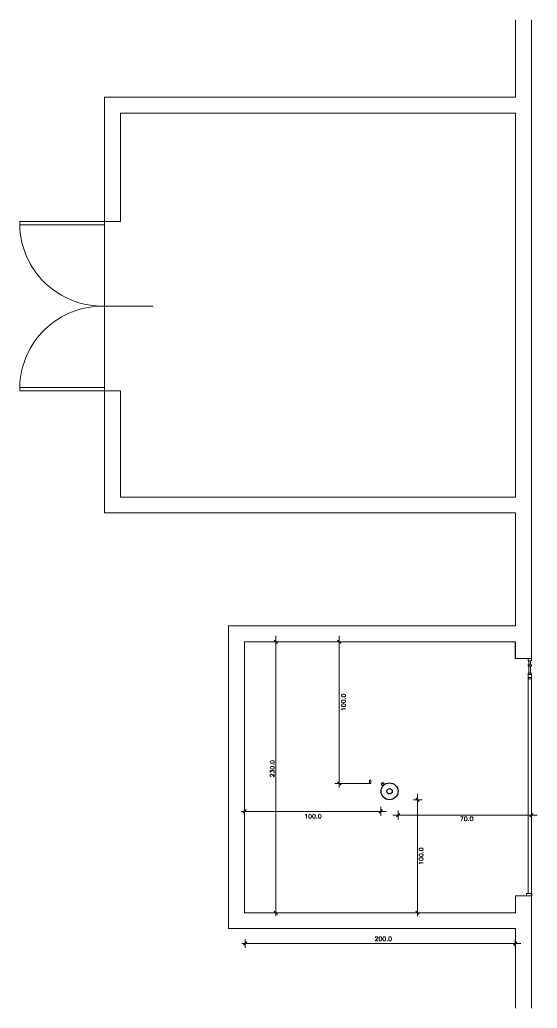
# Model space of a CAD drawing. Header units: millimetres. Extents: x 834033 to 836936, y 7531751 to 7534076.
# Drawn here: x 834033 to 834492, y 7531751 to 7532626 of the extents above; entities that cross this region are included whole.
import ezdxf

# ---------------------------------------------------------------- set-up
doc = ezdxf.new("R2010")
doc.units = ezdxf.units.MM
doc.linetypes.add('PDF_IMPORT', pattern=[1, 0.8, -0.2])

msp = doc.modelspace()

# ---------------------------------------------------------------- linework, layer by layer
msp.add_line((834472.367, 7532060.803), (834472.367, 7532075.831))
at = {"lineweight": 9}
for points in [[(834472.367, 7532626.357), (834472.367, 7532557.779), (834108.313, 7532557.779), (834108.313, 7532189.809), (834472.367, 7532189.809), (834218.27, 7532189.809)], [(834486.336, 7532189.809), (834486.336, 7532626.357)], [(834486.336, 7532189.809), (834486.336, 7532626.357)], [(834122.388, 7532203.779), (834472.367, 7532203.779), (834472.367, 7532543.81), (834122.388, 7532543.81), (834122.388, 7532447.822), (834108.313, 7532447.822), (834033.385, 7532447.822), (834033.385, 7532444.753), (834108.313, 7532444.753)], [(834122.388, 7532203.779), (834472.367, 7532203.779), (834472.367, 7532543.81), (834122.388, 7532543.81), (834122.388, 7532447.822), (834108.313, 7532447.822), (834033.385, 7532447.822), (834033.385, 7532444.753), (834108.313, 7532444.753)], [(834472.367, 7532458.828), (834472.367, 7532203.779), (834472.367, 7532318.816)], [(834472.367, 7532060.803), (834486.336, 7532060.803), (834486.336, 7532318.816), (834486.336, 7532189.809), (834486.336, 7532443.8)], [(834486.336, 7532075.831), (834486.336, 7532318.816)], [(834108.313, 7532300.825), (834033.385, 7532300.825), (834033.385, 7532297.861), (834108.313, 7532297.861), (834122.388, 7532297.861), (834122.388, 7532203.779), (834472.367, 7532203.779), (834472.367, 7532234.787)], [(834472.367, 7531751.357), (834472.367, 7531821.839), (834218.27, 7531821.839), (834218.27, 7532089.8), (834218.27, 7531821.839), (834218.27, 7532089.8), (834472.367, 7532089.8), (834472.367, 7532189.809), (834222.291, 7532189.809)], [(834260.072, 7532072.867), (834260.072, 7532081.016)], [(834316.268, 7532072.867), (834316.268, 7532081.016), (834316.268, 7531946.824)], [(834344.313, 7532075.831), (834232.239, 7532075.831), (834232.239, 7531835.809), (834377.332, 7531835.809), (834472.367, 7531835.809), (834472.367, 7531850.837), (834486.336, 7531850.837)], [(834232.239, 7532075.831), (834232.239, 7531835.809), (834232.239, 7532075.831), (834472.367, 7532075.831)], [(834256.051, 7532075.831), (834264.094, 7532075.831)], [(834258.591, 7532077.312), (834261.554, 7532074.349)], [(834260.072, 7532075.831), (834260.072, 7531835.809)], [(834312.352, 7532075.831), (834320.289, 7532075.831)], [(834314.786, 7532077.312), (834317.855, 7532074.349)], [(834486.336, 7532044.823), (834486.336, 7531960.794)], [(834318.914, 7532015.402), (834318.702, 7532015.719), (834318.173, 7532016.248), (834321.771, 7532016.248)], [(834255.098, 7531960.053), (834255.098, 7531961.852), (834256.474, 7531960.9), (834256.474, 7531961.429), (834256.686, 7531961.746), (834256.792, 7531961.852), (834257.321, 7531962.064), (834257.638, 7531962.064), (834258.167, 7531961.852), (834258.485, 7531961.535), (834258.697, 7531961.005), (834258.697, 7531960.476), (834258.485, 7531960.053), (834258.379, 7531959.841), (834258.062, 7531959.63)], [(834255.945, 7531956.455), (834255.839, 7531956.455), (834255.416, 7531956.561), (834255.31, 7531956.772), (834255.098, 7531957.09), (834255.098, 7531957.831), (834255.31, 7531958.148), (834255.416, 7531958.254), (834255.839, 7531958.465), (834256.157, 7531958.465), (834256.474, 7531958.254), (834257.003, 7531957.936), (834258.697, 7531956.243), (834258.697, 7531958.677)], [(834316.268, 7531947.459), (834316.268, 7531955.608)], [(834312.352, 7531950.422), (834320.289, 7531950.422)], [(834314.786, 7531951.904), (834317.855, 7531948.941)], [(834319.972, 7531950.422), (834344.207, 7531950.422)], [(834385.586, 7531932.749), (834385.586, 7531941.004)], [(834385.586, 7531939.945), (834385.586, 7531835.809)], [(834232.239, 7531929.574), (834232.239, 7531921.637)], [(834352.885, 7531929.574), (834352.885, 7531921.637)], [(834381.565, 7531935.712), (834389.608, 7531935.712)], [(834384.105, 7531937.3), (834387.068, 7531934.23)], [(834229.276, 7531925.552), (834237.425, 7531925.552)], [(834233.721, 7531927.14), (834230.758, 7531924.071)], [(834358.071, 7531925.552), (834349.922, 7531925.552), (834232.239, 7531925.552)], [(834286.212, 7531922.378), (834286.53, 7531922.589), (834287.059, 7531923.118), (834287.059, 7531919.52)], [(834354.367, 7531927.14), (834351.403, 7531924.071)], [(834491.522, 7531922.378), (834483.373, 7531922.378), (834363.68, 7531922.378)], [(834365.373, 7531922.378), (834373.522, 7531922.378)], [(834369.818, 7531923.859), (834366.855, 7531920.896)], [(834368.336, 7531926.399), (834368.336, 7531918.356)], [(834424.214, 7531917.298), (834425.907, 7531920.896), (834423.473, 7531920.896)], [(834487.818, 7531923.859), (834484.855, 7531920.896)], [(834486.336, 7531926.399), (834486.336, 7531918.356)], [(834486.336, 7531751.357), (834486.336, 7531905.868)], [(834387.597, 7531879.305), (834387.385, 7531879.622), (834386.856, 7531880.152), (834390.455, 7531880.152)], [(834256.051, 7531835.809), (834264.094, 7531835.809)], [(834258.591, 7531837.29), (834261.554, 7531834.327)], [(834260.072, 7531832.846), (834260.072, 7531840.995)], [(834381.565, 7531835.809), (834389.608, 7531835.809)], [(834384.105, 7531837.29), (834387.068, 7531834.327)], [(834385.586, 7531832.846), (834385.586, 7531840.995)], [(834229.911, 7531808.716), (834238.166, 7531808.716)], [(834234.462, 7531810.198), (834231.393, 7531807.129)], [(834232.874, 7531812.632), (834232.874, 7531804.695)], [(834468.874, 7531808.716), (834477.023, 7531808.716), (834236.261, 7531808.716)], [(834348.228, 7531813.796), (834348.228, 7531813.902), (834348.334, 7531814.22), (834348.546, 7531814.431), (834348.863, 7531814.643), (834349.604, 7531814.643), (834349.922, 7531814.431), (834350.028, 7531814.22), (834350.239, 7531813.902), (834350.239, 7531813.585), (834350.028, 7531813.267), (834349.71, 7531812.738), (834348.017, 7531811.045), (834350.451, 7531811.045)], [(834473.319, 7531810.198), (834470.356, 7531807.129)], [(834471.838, 7531812.632), (834471.838, 7531804.695)]]:
    msp.add_lwpolyline(points, dxfattribs=at)
at = {"lineweight": 20}
for points in [[(834151.491, 7532372.789), (834108.313, 7532372.789)], [(834484.008, 7532058.792), (834484.008, 7532055.3)], [(834484.008, 7532054.03), (834484.008, 7532047.997)], [(834485.595, 7532058.792), (834485.595, 7532055.3)], [(834485.595, 7532054.03), (834485.595, 7532047.997)], [(834483.373, 7531852.953), (834483.373, 7532042.812)], [(834486.336, 7532042.812), (834486.336, 7531862.901)], [(834482.103, 7531852.953), (834486.654, 7531852.953), (834486.654, 7531850.837), (834482.103, 7531850.837)]]:
    msp.add_lwpolyline(points, dxfattribs=at)
at = {"linetype": 'PDF_IMPORT', "lineweight": 9, "ltscale": 126.043165}
msp.add_lwpolyline([(834472.367, 7532089.8), (834218.27, 7532089.8)], dxfattribs=at)
at = {"lineweight": 20}
for points in [[(834483.373, 7532060.803), (834483.373, 7532058.792), (834486.336, 7532058.792), (834486.336, 7532060.803)], [(834483.373, 7532055.3), (834483.373, 7532054.03), (834486.336, 7532054.03), (834486.336, 7532055.3)], [(834483.373, 7532047.997), (834483.373, 7532046.727), (834486.336, 7532046.727), (834486.336, 7532047.997)], [(834483.373, 7532046.727), (834483.373, 7532044.082), (834486.336, 7532044.082), (834486.336, 7532046.727)], [(834483.373, 7532044.082), (834483.373, 7532042.812), (834486.336, 7532042.812), (834486.336, 7532044.082)], [(834344.313, 7531953.386), (834344.313, 7531950.317), (834342.937, 7531950.317), (834342.937, 7531953.386)], [(834482.103, 7531850.837), (834482.103, 7531852.953), (834486.654, 7531852.953), (834486.654, 7531850.837)]]:
    msp.add_lwpolyline(points, close=True, dxfattribs=at)
at = {"lineweight": 9}
for points in [[(834318.173, 7532027.89), (834318.385, 7532027.466), (834318.914, 7532027.043), (834319.76, 7532026.937), (834320.289, 7532026.937), (834321.136, 7532027.043), (834321.665, 7532027.466), (834321.771, 7532027.89), (834321.771, 7532028.313), (834321.665, 7532028.736), (834321.136, 7532029.16), (834320.289, 7532029.266), (834319.76, 7532029.266), (834318.914, 7532029.16), (834318.385, 7532028.736), (834318.173, 7532028.313)], [(834321.454, 7532025.562), (834321.665, 7532025.35), (834321.771, 7532025.562), (834321.665, 7532025.667)], [(834318.173, 7532022.81), (834318.385, 7532022.281), (834318.914, 7532021.963), (834319.76, 7532021.752), (834320.289, 7532021.752), (834321.136, 7532021.963), (834321.665, 7532022.281), (834321.771, 7532022.81), (834321.771, 7532023.127), (834321.665, 7532023.657), (834321.136, 7532023.974), (834320.289, 7532024.186), (834319.76, 7532024.186), (834318.914, 7532023.974), (834318.385, 7532023.657), (834318.173, 7532023.127)], [(834318.173, 7532019.318), (834318.385, 7532018.894), (834318.914, 7532018.471), (834319.76, 7532018.365), (834320.289, 7532018.365), (834321.136, 7532018.471), (834321.665, 7532018.894), (834321.771, 7532019.318), (834321.771, 7532019.741), (834321.665, 7532020.164), (834321.136, 7532020.588), (834320.289, 7532020.693), (834319.76, 7532020.693), (834318.914, 7532020.588), (834318.385, 7532020.164), (834318.173, 7532019.741)], [(834255.098, 7531969.26), (834255.31, 7531968.731), (834255.839, 7531968.413), (834256.686, 7531968.202), (834257.109, 7531968.202), (834258.062, 7531968.413), (834258.485, 7531968.731), (834258.697, 7531969.26), (834258.697, 7531969.578), (834258.485, 7531970.107), (834258.062, 7531970.424), (834257.109, 7531970.636), (834256.686, 7531970.636), (834255.839, 7531970.424), (834255.31, 7531970.107), (834255.098, 7531969.578)], [(834255.098, 7531964.074), (834255.31, 7531963.651), (834255.839, 7531963.228), (834256.686, 7531963.122), (834257.109, 7531963.122), (834258.062, 7531963.228), (834258.485, 7531963.651), (834258.697, 7531964.074), (834258.697, 7531964.498), (834258.485, 7531965.027), (834258.062, 7531965.344), (834257.109, 7531965.45), (834256.686, 7531965.45), (834255.839, 7531965.344), (834255.31, 7531965.027), (834255.098, 7531964.498)], [(834258.379, 7531966.826), (834258.485, 7531966.72), (834258.697, 7531966.826), (834258.485, 7531967.038)], [(834290.128, 7531923.118), (834289.599, 7531922.907), (834289.281, 7531922.378), (834289.176, 7531921.531), (834289.176, 7531921.108), (834289.281, 7531920.155), (834289.599, 7531919.732), (834290.128, 7531919.52), (834290.551, 7531919.52), (834290.975, 7531919.732), (834291.398, 7531920.155), (834291.504, 7531921.108), (834291.504, 7531921.531), (834291.398, 7531922.378), (834290.975, 7531922.907), (834290.551, 7531923.118)], [(834293.62, 7531923.118), (834293.091, 7531922.907), (834292.774, 7531922.378), (834292.562, 7531921.531), (834292.562, 7531921.108), (834292.774, 7531920.155), (834293.091, 7531919.732), (834293.62, 7531919.52), (834293.938, 7531919.52), (834294.467, 7531919.732), (834294.784, 7531920.155), (834294.996, 7531921.108), (834294.996, 7531921.531), (834294.784, 7531922.378), (834294.467, 7531922.907), (834293.938, 7531923.118)], [(834298.7, 7531923.118), (834298.171, 7531922.907), (834297.854, 7531922.378), (834297.748, 7531921.531), (834297.748, 7531921.108), (834297.854, 7531920.155), (834298.171, 7531919.732), (834298.7, 7531919.52), (834299.124, 7531919.52), (834299.547, 7531919.732), (834299.97, 7531920.155), (834300.076, 7531921.108), (834300.076, 7531921.531), (834299.97, 7531922.378), (834299.547, 7531922.907), (834299.124, 7531923.118)], [(834428.024, 7531920.896), (834427.495, 7531920.684), (834427.177, 7531920.155), (834426.966, 7531919.308), (834426.966, 7531918.779), (834427.177, 7531917.933), (834427.495, 7531917.404), (834428.024, 7531917.298), (834428.342, 7531917.298), (834428.871, 7531917.404), (834429.188, 7531917.933), (834429.4, 7531918.779), (834429.4, 7531919.308), (834429.188, 7531920.155), (834428.871, 7531920.684), (834428.342, 7531920.896)], [(834433.104, 7531920.896), (834432.575, 7531920.684), (834432.257, 7531920.155), (834432.046, 7531919.308), (834432.046, 7531918.779), (834432.257, 7531917.933), (834432.575, 7531917.404), (834433.104, 7531917.298), (834433.421, 7531917.298), (834433.951, 7531917.404), (834434.374, 7531917.933), (834434.48, 7531918.779), (834434.48, 7531919.308), (834434.374, 7531920.155), (834433.951, 7531920.684), (834433.421, 7531920.896)], [(834296.372, 7531919.838), (834296.16, 7531919.732), (834296.372, 7531919.52), (834296.478, 7531919.732)], [(834430.776, 7531917.615), (834430.564, 7531917.404), (834430.776, 7531917.298), (834430.881, 7531917.404)], [(834386.856, 7531891.793), (834387.068, 7531891.264), (834387.597, 7531890.946), (834388.444, 7531890.84), (834388.973, 7531890.84), (834389.82, 7531890.946), (834390.349, 7531891.264), (834390.455, 7531891.793), (834390.455, 7531892.216), (834390.349, 7531892.639), (834389.82, 7531893.063), (834388.973, 7531893.169), (834388.444, 7531893.169), (834387.597, 7531893.063), (834387.068, 7531892.639), (834386.856, 7531892.216)], [(834386.856, 7531886.713), (834387.068, 7531886.184), (834387.597, 7531885.866), (834388.444, 7531885.655), (834388.973, 7531885.655), (834389.82, 7531885.866), (834390.349, 7531886.184), (834390.455, 7531886.713), (834390.455, 7531887.03), (834390.349, 7531887.56), (834389.82, 7531887.877), (834388.973, 7531888.089), (834388.444, 7531888.089), (834387.597, 7531887.877), (834387.068, 7531887.56), (834386.856, 7531887.03)], [(834390.137, 7531889.465), (834390.349, 7531889.253), (834390.455, 7531889.465), (834390.349, 7531889.57)], [(834386.856, 7531883.221), (834387.068, 7531882.691), (834387.597, 7531882.374), (834388.444, 7531882.268), (834388.973, 7531882.268), (834389.82, 7531882.374), (834390.349, 7531882.691), (834390.455, 7531883.221), (834390.455, 7531883.644), (834390.349, 7531884.067), (834389.82, 7531884.491), (834388.973, 7531884.596), (834388.444, 7531884.596), (834387.597, 7531884.491), (834387.068, 7531884.067), (834386.856, 7531883.644)], [(834352.462, 7531814.643), (834351.933, 7531814.431), (834351.615, 7531813.902), (834351.403, 7531813.055), (834351.403, 7531812.526), (834351.615, 7531811.68), (834351.933, 7531811.151), (834352.462, 7531811.045), (834352.779, 7531811.045), (834353.308, 7531811.151), (834353.626, 7531811.68), (834353.837, 7531812.526), (834353.837, 7531813.055), (834353.626, 7531813.902), (834353.308, 7531814.431), (834352.779, 7531814.643)], [(834355.954, 7531814.643), (834355.425, 7531814.431), (834355.002, 7531813.902), (834354.896, 7531813.055), (834354.896, 7531812.526), (834355.002, 7531811.68), (834355.425, 7531811.151), (834355.954, 7531811.045), (834356.272, 7531811.045), (834356.801, 7531811.151), (834357.118, 7531811.68), (834357.224, 7531812.526), (834357.224, 7531813.055), (834357.118, 7531813.902), (834356.801, 7531814.431), (834356.272, 7531814.643)], [(834358.6, 7531811.362), (834358.494, 7531811.151), (834358.6, 7531811.045), (834358.811, 7531811.151)], [(834361.034, 7531814.643), (834360.505, 7531814.431), (834360.187, 7531813.902), (834359.976, 7531813.055), (834359.976, 7531812.526), (834360.187, 7531811.68), (834360.505, 7531811.151), (834361.034, 7531811.045), (834361.351, 7531811.045), (834361.881, 7531811.151), (834362.198, 7531811.68), (834362.41, 7531812.526), (834362.41, 7531813.055), (834362.198, 7531813.902), (834361.881, 7531814.431), (834361.351, 7531814.643)]]:
    msp.add_lwpolyline(points, close=True, dxfattribs=at)
at = {"lineweight": 25}
for radius in [7.461, 2.381]:
    msp.add_circle((834360.769, 7531943.385), radius, dxfattribs=at)
at = {"lineweight": 9}
for radius in [1.323, 0.9]:
    msp.add_circle((834354.737, 7531949.735), radius, dxfattribs=at)
for centre, start, end in [((834106.566, 7532446.182), 181.005227, 271.334736), ((834106.566, 7532299.607), 88.670679, 178.994633)]:
    msp.add_arc(centre, 73.287, start, end, dxfattribs=at)

doc.saveas('drawing.dxf')
